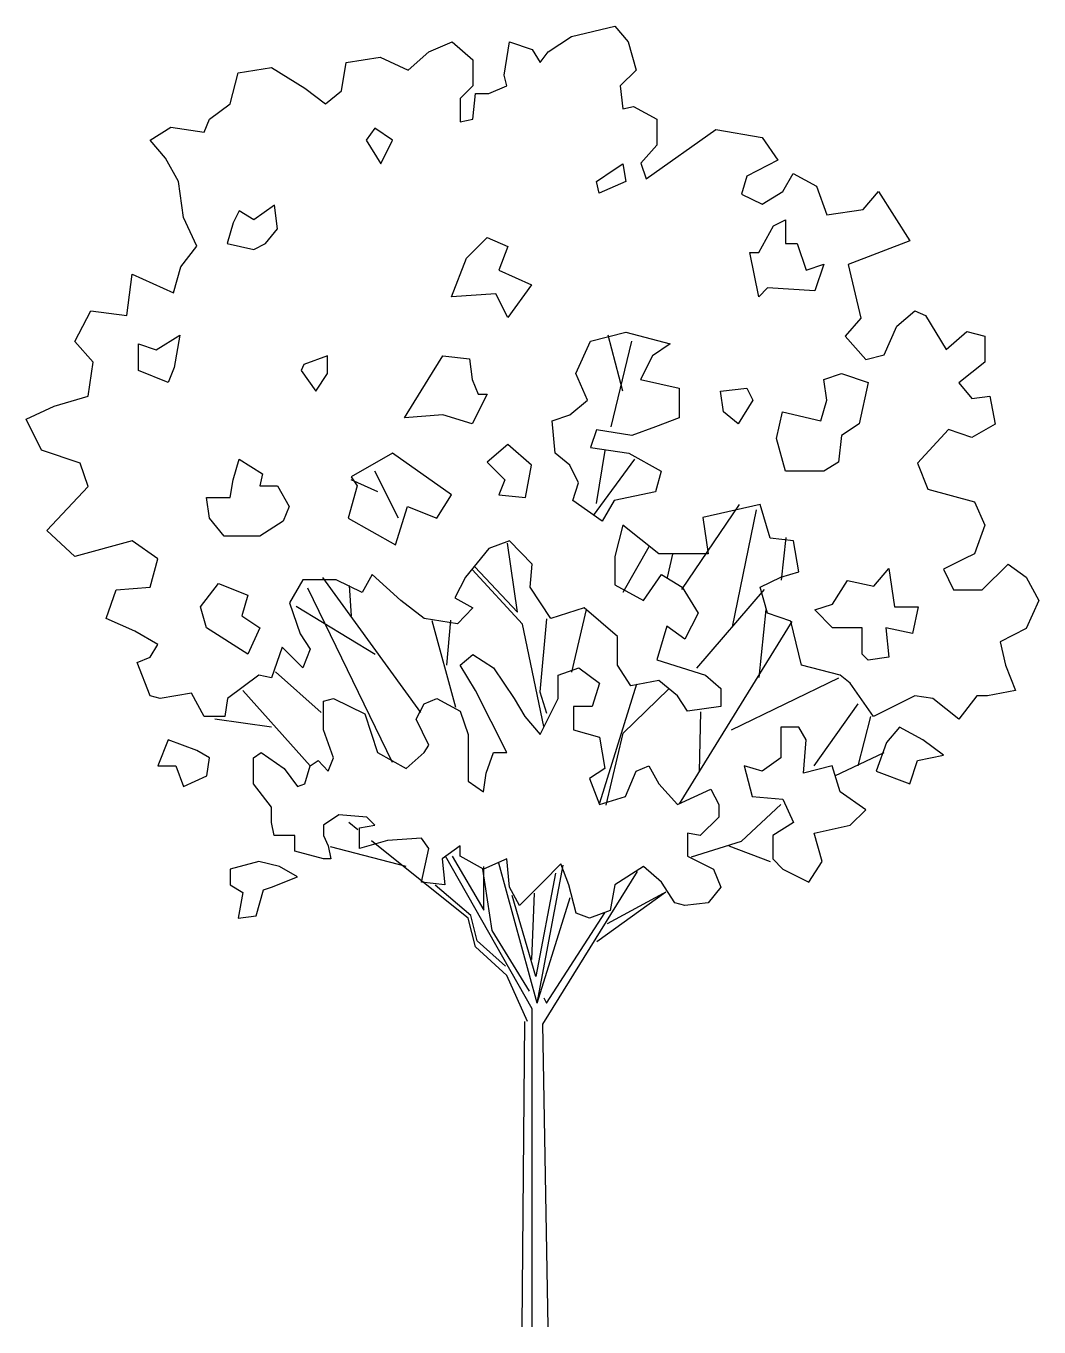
# Model space of a CAD drawing. Header units: millimetres. Extents: x 371.28 to 375.21, y 2583.9 to 2588.95.
import ezdxf

# ---------------------------------------------------------------- set-up
doc = ezdxf.new("R2010")
doc.units = ezdxf.units.MM
doc.header["$LTSCALE"] = 10
doc.layers.add('Vegetais', color=94, linetype='Continuous')

msp = doc.modelspace()

# ---------------------------------------------------------------- linework, layer by layer
at = {"layer": 'Vegetais'}
for p, q in [((373.5971, 2587.5336), (373.5398, 2587.7514)), ((373.5513, 2587.3961), (373.6315, 2587.7284)), ((373.494, 2587.0982), (373.5284, 2587.3044)), ((373.4826, 2587.0523), (373.6429, 2587.2701)), ((372.7265, 2587.0409), (372.6349, 2587.2242)), ((372.6463, 2587.144), (372.5432, 2587.1898)), ((373.8255, 2586.7654), (374.049, 2587.0948)), ((374.2126, 2586.8004), (374.2299, 2586.9668)), ((373.5981, 2586.7543), (373.6983, 2586.9317)), ((373.7694, 2586.8114), (373.7907, 2586.9019)), ((373.2745, 2586.3677), (373.3001, 2586.2858)), ((374.0576, 2585.7891), (374.2094, 2585.9308)), ((373.8631, 2585.7277), (374.0576, 2585.7891)), ((374.0081, 2585.7703), (374.1684, 2585.7106))]:
    msp.add_line(p, q, dxfattribs=at)
at = {"layer": 'Vegetais', "color": 34}
for p, q in [((374.0217, 2586.6203), (374.1156, 2587.0743)), ((373.1875, 2586.6766), (373.1499, 2586.9446)), ((373.022, 2586.8524), (373.1875, 2586.6766)), ((372.813, 2586.2881), (372.4334, 2586.8115)), ((373.2079, 2586.6306), (373.0117, 2586.8422)), ((372.703, 2586.0942), (372.3754, 2586.7705)), ((372.5443, 2586.663), (372.5359, 2586.7805)), ((373.8835, 2586.4599), (374.1463, 2586.7654)), ((372.6364, 2586.5128), (372.3293, 2586.6988)), ((372.9145, 2586.4718), (372.9292, 2586.6456)), ((373.3001, 2586.651), (373.2745, 2586.3677)), ((373.399, 2586.4445), (373.4553, 2586.6869)), ((374.1258, 2586.424), (374.1531, 2586.6872)), ((372.9494, 2586.3077), (372.8573, 2586.6434)), ((373.2898, 2586.2329), (373.2079, 2586.6306)), ((373.8159, 2585.9338), (374.2538, 2586.6408)), ((372.4271, 2586.2875), (372.2493, 2586.4458)), ((373.5072, 2585.9375), (373.6515, 2586.3984)), ((374.0183, 2586.2209), (374.4346, 2586.4223)), ((372.3839, 2586.081), (372.1229, 2586.3728)), ((373.5986, 2586.2073), (373.7743, 2586.3779)), ((374.3391, 2586.081), (374.5097, 2586.3216)), ((372.2338, 2586.2312), (372.0137, 2586.2619)), ((373.8938, 2586.0588), (373.8989, 2586.2909)), ((374.5097, 2586.081), (374.5591, 2586.2721)), ((373.5321, 2585.9291), (373.5986, 2586.2073)), ((374.4192, 2586.0417), (374.6103, 2586.1322)), ((372.5691, 2585.8326), (372.534, 2585.8608)), ((372.7848, 2585.6594), (372.6221, 2585.79)), ((372.7558, 2585.6901), (372.4624, 2585.7669)), ((373.2455, 2585.1388), (372.9095, 2585.7305)), ((372.935, 2585.7311), (373.0578, 2585.5211)), ((373.0578, 2585.5211), (373.0578, 2585.6901)), ((373.2642, 2585.161), (373.1152, 2585.7039)), ((373.2642, 2585.161), (373.3656, 2585.6962)), ((372.9964, 2585.4904), (372.7848, 2585.6594)), ((373.0527, 2585.6799), (373.0885, 2585.4426)), ((373.3359, 2585.6645), (373.2591, 2585.2634)), ((373.2864, 2585.0791), (373.6533, 2585.6714)), ((373.0066, 2585.5007), (372.8684, 2585.6184)), ((373.2438, 2585.33), (373.254, 2585.5877)), ((373.4963, 2585.4), (373.7641, 2585.5928)), ((373.5372, 2585.4699), (373.7539, 2585.5877)), ((373.2591, 2585.2634), (373.167, 2585.5775)), ((373.2642, 2585.161), (373.3924, 2585.5707)), ((373.0254, 2585.3795), (372.9964, 2585.4904)), ((373.0322, 2585.4017), (373.0066, 2585.5007)), ((373.3001, 2585.161), (373.527, 2585.5109)), ((373.0885, 2585.4426), (373.2335, 2585.2071)), ((373.1414, 2585.3044), (373.0322, 2585.4017)), ((373.1465, 2585.2685), (373.0254, 2585.3795)), ((373.2267, 2585.0893), (373.1465, 2585.2685)), ((373.2455, 2583.9048), (373.2455, 2585.1388)), ((373.2898, 2585.1815), (373.3001, 2585.161)), ((373.206, 2583.9048), (373.2165, 2585.0893)), ((373.3069, 2583.9048), (373.2864, 2585.0791))]:
    msp.add_line(p, q, dxfattribs=at)
at = {"layer": 'Vegetais'}
for points in [[(372.2338, 2586.4223), (372.1843, 2586.4326), (372.0631, 2586.3421), (372.0529, 2586.2721), (371.9727, 2586.2721), (371.9232, 2586.3626), (371.8021, 2586.3421), (371.7629, 2586.3523), (371.7134, 2586.4821), (371.7629, 2586.5025), (371.7936, 2586.552), (371.7032, 2586.6032), (371.5923, 2586.6527), (371.6315, 2586.7637), (371.7629, 2586.7739), (371.7936, 2586.8832), (371.6929, 2586.9531), (371.4711, 2586.8934), (371.3619, 2586.9941), (371.5223, 2587.1648), (371.4916, 2587.2552), (371.3415, 2587.3047), (371.2818, 2587.4259), (371.3909, 2587.4754), (371.5223, 2587.5147), (371.5428, 2587.6461), (371.4711, 2587.7263), (371.5326, 2587.8458), (371.6725, 2587.827), (371.6929, 2587.9874), (371.8533, 2587.9158), (371.8823, 2588.0165), (371.9437, 2588.0967), (371.8925, 2588.2076), (371.8738, 2588.3476), (371.8226, 2588.438), (371.7629, 2588.508), (371.8431, 2588.5575), (371.9727, 2588.5387), (371.9932, 2588.5882), (372.0734, 2588.648), (372.1041, 2588.7691), (372.2338, 2588.7896), (372.3634, 2588.7094), (372.4436, 2588.648), (372.505, 2588.6992), (372.5238, 2588.8084), (372.6552, 2588.8289), (372.7643, 2588.7794), (372.8445, 2588.8494), (372.935, 2588.8886), (373.0151, 2588.8186), (373.0151, 2588.7179), (372.9657, 2588.6684), (372.9657, 2588.578), (373.0151, 2588.5882), (373.0254, 2588.6889), (373.0766, 2588.6889), (373.1465, 2588.7179), (373.1363, 2588.7589), (373.1567, 2588.8886), (373.2455, 2588.8596), (373.2762, 2588.8084), (373.3069, 2588.8494), (373.3973, 2588.9091), (373.5662, 2588.9501), (373.6174, 2588.8886), (373.6481, 2588.7794), (373.5867, 2588.7179), (373.5969, 2588.6292), (373.6379, 2588.6377), (373.7283, 2588.5882), (373.7283, 2588.4875), (373.6669, 2588.4176), (373.6873, 2588.3578), (373.9569, 2588.549), (374.1377, 2588.5183), (374.1975, 2588.4295), (374.078, 2588.3681), (374.0576, 2588.2981), (374.1377, 2588.2588), (374.2179, 2588.3083), (374.2572, 2588.3783), (374.3476, 2588.3288), (374.3885, 2588.2179), (374.5284, 2588.2383), (374.5881, 2588.3083), (374.7093, 2588.1172), (374.4704, 2588.025), (374.5199, 2587.8168), (374.4585, 2587.7468), (374.5387, 2587.6563), (374.6103, 2587.6751), (374.6598, 2587.786), (374.7297, 2587.8458), (374.7707, 2587.827), (374.8509, 2587.6956), (374.9311, 2587.7656), (375.001, 2587.7468), (375.001, 2587.6461), (374.9004, 2587.5659), (374.9498, 2587.5061), (375.0198, 2587.5147), (375.0403, 2587.4054), (374.9498, 2587.3542), (374.8594, 2587.385), (374.74, 2587.2552), (374.7792, 2587.1545), (374.9601, 2587.105), (375.001, 2587.0146), (374.9601, 2586.9036), (374.9208, 2586.8832), (374.8406, 2586.8439), (374.8799, 2586.7637), (374.9908, 2586.7637), (375.0914, 2586.8627), (375.1614, 2586.8132), (375.2109, 2586.7227), (375.1614, 2586.6135), (375.0607, 2586.5623), (375.0812, 2586.4718), (375.1204, 2586.3728), (375.0113, 2586.3523), (374.9703, 2586.3523), (374.9004, 2586.2619), (374.7997, 2586.3421), (374.7297, 2586.3523), (374.5694, 2586.2721), (374.479, 2586.4018), (374.479, 2586.4018), (374.4397, 2586.4326), (374.2896, 2586.4718), (374.2486, 2586.6425), (374.1582, 2586.6732), (374.1292, 2586.7739), (374.2094, 2586.8132), (374.2793, 2586.8337), (374.2589, 2586.9531), (374.1684, 2586.9634), (374.1292, 2587.0948), (373.9074, 2587.0436), (373.9279, 2586.9036), (373.7368, 2586.9036), (373.5969, 2587.0146), (373.5662, 2586.8934), (373.5662, 2586.7825), (373.6771, 2586.7227), (373.747, 2586.8234), (373.8272, 2586.7739), (373.8887, 2586.6732), (373.8375, 2586.5725), (373.7675, 2586.622), (373.7283, 2586.4923), (373.9177, 2586.4326), (373.9774, 2586.3814), (373.9774, 2586.3114), (373.8477, 2586.2926), (373.8085, 2586.3523), (373.7368, 2586.4121), (373.6276, 2586.3916), (373.5764, 2586.4718), (373.5764, 2586.5828), (373.4468, 2586.6937), (373.3171, 2586.6527), (373.2369, 2586.7739), (373.2455, 2586.8627), (373.1567, 2586.9531), (373.0766, 2586.9241), (372.9861, 2586.8132), (372.9452, 2586.733), (373.0151, 2586.6937), (372.9554, 2586.6323), (372.8258, 2586.6527), (372.7353, 2586.7227), (372.6244, 2586.8234), (372.5852, 2586.7534), (372.4845, 2586.8029), (372.3549, 2586.8029), (372.3037, 2586.7125), (372.3446, 2586.593), (372.3839, 2586.5333), (372.3549, 2586.4616), (372.3037, 2586.5128), (372.275, 2586.5415), (372.2338, 2586.4223)], [(372.7036, 2588.5077), (372.6349, 2588.5535), (372.6005, 2588.5077), (372.6578, 2588.416)], [(373.5628, 2588.3931), (373.5971, 2588.416), (373.6086, 2588.3473), (373.5055, 2588.3014), (373.494, 2588.3473)], [(372.2569, 2588.1639), (372.2454, 2588.2556), (372.1652, 2588.1983), (372.108, 2588.2327), (372.085, 2588.1868), (372.0621, 2588.1066), (372.1652, 2588.0837), (372.211, 2588.1066)], [(374.1813, 2588.1754), (374.2271, 2588.1983), (374.2271, 2588.1066), (374.273, 2588.1066), (374.3073, 2588.0035), (374.3761, 2588.0264), (374.3417, 2587.9233), (374.1584, 2587.9347), (374.1241, 2587.9003), (374.0897, 2588.0722), (374.1241, 2588.0722)], [(372.99, 2588.0493), (373.0702, 2588.1295), (373.1504, 2588.0952), (373.116, 2588.0035), (373.242, 2587.9462), (373.1504, 2587.8201), (373.1045, 2587.9118), (372.9327, 2587.9003)], [(373.5169, 2587.0294), (373.4024, 2587.1096), (373.4253, 2587.1784), (373.3909, 2587.2471), (373.3336, 2587.293), (373.3222, 2587.419), (373.3909, 2587.4419), (373.4597, 2587.4992), (373.4138, 2587.6024), (373.4711, 2587.7284), (373.6086, 2587.7628), (373.7804, 2587.717), (373.7117, 2587.6711), (373.6658, 2587.5795), (373.8148, 2587.5451), (373.8148, 2587.4305), (373.7231, 2587.3961), (373.6315, 2587.3617), (373.494, 2587.3846), (373.4711, 2587.3159), (373.62, 2587.293), (373.746, 2587.2242), (373.7231, 2587.144), (373.5628, 2587.1096)], [(371.7185, 2587.6138), (371.7185, 2587.717), (371.7872, 2587.6941), (371.8788, 2587.7514), (371.8559, 2587.6253), (371.833, 2587.568)], [(372.36, 2587.6368), (372.3485, 2587.6138), (372.4058, 2587.5336), (372.4516, 2587.6024), (372.4516, 2587.6711)], [(372.8411, 2587.5795), (372.8984, 2587.6711), (373.0015, 2587.6597), (373.0129, 2587.5795), (373.0358, 2587.5222), (373.0702, 2587.5222), (373.0129, 2587.4076), (372.8984, 2587.4419), (372.7494, 2587.4305)], [(374.1928, 2587.3503), (374.2157, 2587.4534), (374.3646, 2587.419), (374.3875, 2587.4992), (374.3761, 2587.5795), (374.4448, 2587.6024), (374.5479, 2587.568), (374.5135, 2587.4076), (374.4448, 2587.3617), (374.4333, 2587.2586), (374.3761, 2587.2242), (374.2271, 2587.2242)], [(373.9866, 2587.4534), (373.9751, 2587.5336), (374.0782, 2587.5451), (374.1011, 2587.4992), (374.0439, 2587.4076)], [(373.2191, 2587.1211), (373.242, 2587.2471), (373.1504, 2587.3273), (373.0702, 2587.2586), (373.1389, 2587.1898), (373.116, 2587.1325)], [(372.1881, 2587.1669), (372.2569, 2587.1669), (372.3027, 2587.0867), (372.2798, 2587.0294), (372.1881, 2586.9721), (372.0507, 2586.9721), (371.9934, 2587.0409), (371.9819, 2587.1211), (372.0736, 2587.1211), (372.085, 2587.1898), (372.108, 2587.2701), (372.1996, 2587.2128)], [(372.8754, 2587.0409), (372.9327, 2587.1325), (372.7036, 2587.293), (372.5432, 2587.2013), (372.5662, 2587.1669), (372.5318, 2587.0409), (372.7151, 2586.9377), (372.7609, 2587.0867)], [(374.4104, 2586.7085), (374.4677, 2586.8002), (374.5708, 2586.7773), (374.6281, 2586.846), (374.651, 2586.6971), (374.7426, 2586.6971), (374.7197, 2586.5939), (374.6166, 2586.6168), (374.6281, 2586.5022), (374.5479, 2586.4908), (374.525, 2586.5137), (374.525, 2586.6168), (374.4104, 2586.6168), (374.3417, 2586.6856)], [(371.9819, 2586.6168), (371.959, 2586.6971), (372.0278, 2586.7887), (372.1423, 2586.7429), (372.1194, 2586.6627), (372.1881, 2586.6168), (372.1423, 2586.5137)], [(372.604, 2585.8813), (372.4948, 2585.8915), (372.4351, 2585.8506), (372.4351, 2585.8113), (372.4538, 2585.7703), (372.4641, 2585.7208), (372.4351, 2585.7208), (372.3242, 2585.7499), (372.3242, 2585.8113), (372.244, 2585.8113), (372.2338, 2585.8608), (372.2338, 2585.9205), (372.1638, 2586.011), (372.1638, 2586.1117), (372.1945, 2586.1322), (372.2832, 2586.0707), (372.3344, 2586.0008), (372.3634, 2586.011), (372.3839, 2586.081), (372.4146, 2586.1015), (372.4538, 2586.0605), (372.4743, 2586.1117), (372.4351, 2586.2209), (372.4351, 2586.3319), (372.4743, 2586.3421), (372.5954, 2586.2824), (372.6449, 2586.1322), (372.7558, 2586.0707), (372.8258, 2586.1322), (372.8445, 2586.1612), (372.7951, 2586.2619), (372.8258, 2586.3216), (372.8752, 2586.3421), (372.9657, 2586.2926), (372.9964, 2586.2022), (372.9964, 2586.0912), (372.9964, 2586.0212), (373.0561, 2585.9803), (373.0663, 2586.052), (373.0953, 2586.1322), (373.1465, 2586.1322), (373.0254, 2586.3728), (372.9657, 2586.4718), (373.0151, 2586.5128), (373.0953, 2586.4616), (373.1755, 2586.3421), (373.2165, 2586.2721), (373.2762, 2586.2022), (373.3461, 2586.3421), (373.3461, 2586.4326), (373.4263, 2586.4616), (373.5065, 2586.4018), (373.4775, 2586.3114), (373.4058, 2586.3114), (373.4058, 2586.2209), (373.5065, 2586.1919), (373.527, 2586.0707), (373.4672, 2586.0315), (373.5065, 2585.9308), (373.6071, 2585.9615), (373.6481, 2586.0605), (373.6976, 2586.081), (373.7368, 2586.011), (373.8085, 2585.9308), (373.9381, 2585.9905), (373.9688, 2585.9308), (373.9688, 2585.8813), (373.8972, 2585.8113), (373.8477, 2585.8198), (373.8477, 2585.7311), (373.9484, 2585.6799), (373.9774, 2585.6099), (373.9279, 2585.5502), (373.8375, 2585.5399), (373.7982, 2585.5502), (373.747, 2585.6304), (373.6771, 2585.6901), (373.5662, 2585.6201), (373.5474, 2585.5194), (373.4672, 2585.4904), (373.4161, 2585.5092), (373.3871, 2585.6201), (373.3564, 2585.7004), (373.2864, 2585.6304), (373.196, 2585.5399), (373.1567, 2585.6099), (373.1465, 2585.7208), (373.0561, 2585.6799), (372.9657, 2585.7311), (372.9657, 2585.7703), (372.8957, 2585.7208), (372.9059, 2585.6201), (372.8155, 2585.6304), (372.8445, 2585.7601), (372.8155, 2585.8011), (372.6842, 2585.7908), (372.575, 2585.7601), (372.575, 2585.8403), (372.6347, 2585.8506)], [(374.3083, 2586.1817), (374.2793, 2586.2312), (374.2094, 2586.2312), (374.2094, 2586.1117), (374.1377, 2586.0605), (374.0678, 2586.081), (374.0985, 2585.9615), (374.2179, 2585.9513), (374.2589, 2585.8608), (374.1787, 2585.8113), (374.1787, 2585.7208), (374.2179, 2585.6799), (374.3186, 2585.6304), (374.3698, 2585.7106), (374.3391, 2585.8198), (374.479, 2585.8506), (374.5387, 2585.9103), (374.4397, 2585.9803), (374.409, 2586.081), (374.2981, 2586.052)], [(374.67, 2586.2312), (374.6189, 2586.1714), (374.5796, 2586.0605), (374.7093, 2586.011), (374.74, 2586.1015), (374.8406, 2586.1219), (374.7605, 2586.1817)], [(371.9437, 2586.1407), (371.8328, 2586.1817), (371.7936, 2586.081), (371.8635, 2586.081), (371.8925, 2586.0008), (371.983, 2586.0417), (371.9932, 2586.1117)], [(372.2645, 2585.6901), (372.1843, 2585.7106), (372.0734, 2585.6799), (372.0734, 2585.6201), (372.1229, 2585.5894), (372.1041, 2585.4904), (372.174, 2585.499), (372.203, 2585.5997), (372.2338, 2585.6099), (372.3344, 2585.6509)]]:
    msp.add_lwpolyline(points, close=True, dxfattribs=at)

doc.saveas('drawing.dxf')
